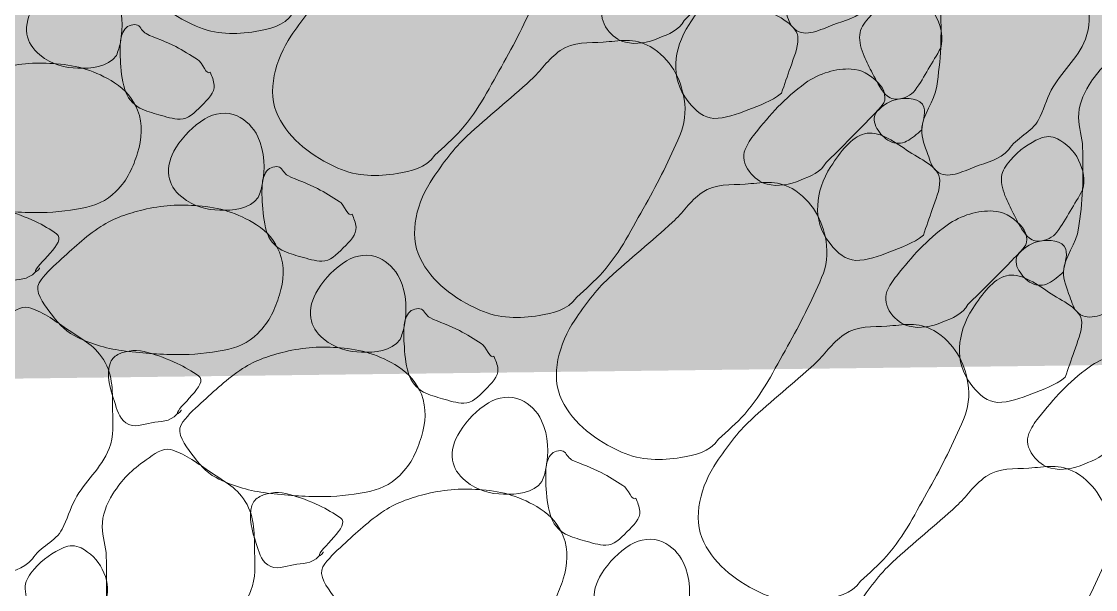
# Model space of a CAD drawing. Header units: feet. Extents: x 47819 to 50150, y 49272 to 50730.
# Drawn here: x 49399.37 to 49407.95, y 50336.04 to 50340.57 of the extents above; entities that cross this region are included whole.
import ezdxf

# ---------------------------------------------------------------- set-up
doc = ezdxf.new("R2010")
doc.units = ezdxf.units.FT
doc.header["$MEASUREMENT"] = 0
doc.layers.add('Level 30', color=1, linetype='Continuous', lineweight=0)
doc.layers.add('SILT FENCE', color=200, linetype='Continuous')

msp = doc.modelspace()

# ---------------------------------------------------------------- linework, layer by layer
at = {"layer": 'Level 30', "color": 1, "linetype": 'Continuous', "lineweight": 0}
for points, knots in [([(49401.541, 50340.6382), (49401.4664, 50340.5307), (49401.349, 50340.5125), (49401.2405, 50340.4933), (49401.0858, 50340.4659), (49400.921, 50340.4667), (49400.7667, 50340.5357), (49400.5618, 50340.6273), (49400.3835, 50340.7605), (49400.2894, 50340.9494), (49400.1928, 50341.1432), (49400.268, 50341.4095), (49400.3919, 50341.5893), (49400.4746, 50341.7092), (49400.5573, 50341.8271), (49400.6642, 50341.9252), (49400.8314, 50342.0787), (49401.0068, 50342.2201), (49401.1733, 50342.3707), (49401.2558, 50342.4452), (49401.3079, 50342.5369), (49401.4102, 50342.6075), (49401.5169, 50342.6812), (49401.6382, 50342.6659), (49401.7531, 50342.6747), (49401.8769, 50342.6842), (49402.0042, 50342.7121), (49402.1279, 50342.6394), (49402.2926, 50342.5425), (49402.374, 50342.3815), (49402.4001, 50342.2186), (49402.4153, 50342.1237), (49402.4043, 50342.0183), (49402.3648, 50341.9287), (49402.2819, 50341.7411), (49402.1951, 50341.5593), (49402.0925, 50341.3807), (49401.9852, 50341.1938), (49401.8937, 50341.0002), (49401.7496, 50340.8398), (49401.6843, 50340.7671), (49401.6123, 50340.7038), (49401.541, 50340.6382)], [0, 0, 0, 0, 0.050597, 0.050597, 0.050597, 0.122728, 0.122728, 0.122728, 0.218507, 0.218507, 0.218507, 0.316787, 0.316787, 0.316787, 0.38235, 0.38235, 0.38235, 0.484937, 0.484937, 0.484937, 0.535738, 0.535738, 0.535738, 0.588733, 0.588733, 0.588733, 0.645816, 0.645816, 0.645816, 0.721809, 0.721809, 0.721809, 0.766098, 0.766098, 0.766098, 0.85889, 0.85889, 0.85889, 0.956017, 0.956017, 0.956017, 1, 1, 1, 1]), ([(49406.1273, 50340.6835), (49406.0498, 50340.5988), (49405.9508, 50340.5807), (49405.855, 50340.5456), (49405.759, 50340.5104), (49405.6355, 50340.4406), (49405.551, 50340.5103), (49405.5091, 50340.5448), (49405.4984, 50340.5956), (49405.4803, 50340.6446), (49405.4559, 50340.7105), (49405.428, 50340.7777), (49405.4308, 50340.8426), (49405.4359, 50340.9592), (49405.5342, 50341.0685), (49405.551, 50341.1891), (49405.5651, 50341.2907), (49405.5789, 50341.3937), (49405.5828, 50341.4967), (49405.5871, 50341.6097), (49405.5857, 50341.7231), (49405.5828, 50341.8361), (49405.5808, 50341.9157), (49405.5526, 50341.9941), (49405.551, 50342.073), (49405.5491, 50342.1637), (49405.5839, 50342.2497), (49405.6358, 50342.3346), (49405.7076, 50342.4519), (49405.7873, 50342.525), (49405.901, 50342.6068), (49405.964, 50342.6522), (49406.033, 50342.7031), (49406.0955, 50342.6881), (49406.1986, 50342.6635), (49406.2991, 50342.5877), (49406.3995, 50342.5184), (49406.5096, 50342.4426), (49406.6159, 50342.3964), (49406.693, 50342.2745), (49406.7764, 50342.1424), (49406.7635, 50342.0045), (49406.7672, 50341.8679), (49406.77, 50341.7669), (49406.7781, 50341.6632), (49406.7389, 50341.5638), (49406.6761, 50341.4047), (49406.5419, 50341.299), (49406.4667, 50341.1573), (49406.427, 50341.0825), (49406.4032, 50340.9952), (49406.3642, 50340.9204), (49406.3134, 50340.8233), (49406.1822, 50340.7761), (49406.1273, 50340.6835)], [0, 0, 0, 0, 0.054316, 0.054316, 0.054316, 0.108799, 0.108799, 0.108799, 0.135821, 0.135821, 0.135821, 0.172146, 0.172146, 0.172146, 0.237422, 0.237422, 0.237422, 0.292461, 0.292461, 0.292461, 0.352873, 0.352873, 0.352873, 0.395413, 0.395413, 0.395413, 0.444368, 0.444368, 0.444368, 0.51201, 0.51201, 0.51201, 0.549525, 0.549525, 0.549525, 0.611502, 0.611502, 0.611502, 0.679424, 0.679424, 0.679424, 0.752988, 0.752988, 0.752988, 0.80734, 0.80734, 0.80734, 0.894432, 0.894432, 0.894432, 0.940374, 0.940374, 0.940374, 1, 1, 1, 1]), ([(49402.6745, 50339.5048), (49402.5999, 50339.3972), (49402.4825, 50339.379), (49402.374, 50339.3598), (49402.2193, 50339.3324), (49402.0545, 50339.3332), (49401.9002, 50339.4022), (49401.6953, 50339.4939), (49401.517, 50339.627), (49401.4229, 50339.8159), (49401.3263, 50340.0097), (49401.4015, 50340.276), (49401.5254, 50340.4558), (49401.6081, 50340.5757), (49401.6908, 50340.6936), (49401.7977, 50340.7917), (49401.9649, 50340.9452), (49402.1403, 50341.0866), (49402.3068, 50341.2372), (49402.3893, 50341.3117), (49402.4414, 50341.4034), (49402.5437, 50341.474), (49402.6504, 50341.5477), (49402.7717, 50341.5324), (49402.8866, 50341.5412), (49403.0104, 50341.5507), (49403.1376, 50341.5786), (49403.2614, 50341.5059), (49403.4261, 50341.409), (49403.5075, 50341.248), (49403.5336, 50341.0851), (49403.5488, 50340.9902), (49403.5378, 50340.8848), (49403.4983, 50340.7952), (49403.4154, 50340.6076), (49403.3286, 50340.4258), (49403.226, 50340.2472), (49403.1187, 50340.0603), (49403.0272, 50339.8667), (49402.8831, 50339.7063), (49402.8178, 50339.6336), (49402.7458, 50339.5703), (49402.6745, 50339.5048)], [0, 0, 0, 0, 0.050597, 0.050597, 0.050597, 0.122728, 0.122728, 0.122728, 0.218507, 0.218507, 0.218507, 0.316787, 0.316787, 0.316787, 0.38235, 0.38235, 0.38235, 0.484937, 0.484937, 0.484937, 0.535738, 0.535738, 0.535738, 0.588733, 0.588733, 0.588733, 0.645816, 0.645816, 0.645816, 0.721809, 0.721809, 0.721809, 0.766098, 0.766098, 0.766098, 0.85889, 0.85889, 0.85889, 0.956017, 0.956017, 0.956017, 1, 1, 1, 1]), ([(49407.2608, 50339.55), (49407.1833, 50339.4654), (49407.0843, 50339.4472), (49406.9885, 50339.4121), (49406.8925, 50339.3769), (49406.769, 50339.3071), (49406.6845, 50339.3768), (49406.6425, 50339.4113), (49406.6319, 50339.4621), (49406.6138, 50339.5111), (49406.5894, 50339.577), (49406.5614, 50339.6442), (49406.5643, 50339.7091), (49406.5694, 50339.8257), (49406.6677, 50339.935), (49406.6845, 50340.0556), (49406.6986, 50340.1572), (49406.7124, 50340.2602), (49406.7163, 50340.3632), (49406.7206, 50340.4762), (49406.7191, 50340.5896), (49406.7163, 50340.7026), (49406.7143, 50340.7822), (49406.6861, 50340.8606), (49406.6845, 50340.9395), (49406.6826, 50341.0302), (49406.7174, 50341.1162), (49406.7693, 50341.2011), (49406.8411, 50341.3184), (49406.9208, 50341.3915), (49407.0345, 50341.4733), (49407.0975, 50341.5187), (49407.1665, 50341.5696), (49407.229, 50341.5547), (49407.3321, 50341.53), (49407.4326, 50341.4542), (49407.533, 50341.385), (49407.6431, 50341.3091), (49407.7494, 50341.2629), (49407.8265, 50341.141), (49407.9099, 50341.0089), (49407.8969, 50340.8711), (49407.9007, 50340.7344), (49407.9035, 50340.6335), (49407.9116, 50340.5297), (49407.8724, 50340.4304), (49407.8096, 50340.2712), (49407.6754, 50340.1655), (49407.6002, 50340.0238), (49407.5605, 50339.949), (49407.5367, 50339.8617), (49407.4977, 50339.7869), (49407.4469, 50339.6898), (49407.3157, 50339.6427), (49407.2608, 50339.55)], [0, 0, 0, 0, 0.054316, 0.054316, 0.054316, 0.108799, 0.108799, 0.108799, 0.135821, 0.135821, 0.135821, 0.172146, 0.172146, 0.172146, 0.237422, 0.237422, 0.237422, 0.292461, 0.292461, 0.292461, 0.352873, 0.352873, 0.352873, 0.395413, 0.395413, 0.395413, 0.444368, 0.444368, 0.444368, 0.51201, 0.51201, 0.51201, 0.549525, 0.549525, 0.549525, 0.611502, 0.611502, 0.611502, 0.679424, 0.679424, 0.679424, 0.752988, 0.752988, 0.752988, 0.80734, 0.80734, 0.80734, 0.894432, 0.894432, 0.894432, 0.940374, 0.940374, 0.940374, 1, 1, 1, 1]), ([(49404.6671, 50340.581), (49404.6267, 50340.502), (49404.5412, 50340.473), (49404.462, 50340.4396), (49404.3772, 50340.4036), (49404.282, 50340.3858), (49404.1969, 50340.4077), (49404.1403, 50340.4223), (49404.0927, 50340.4558), (49404.0519, 50340.5103), (49404.0115, 50340.5643), (49403.9988, 50340.6314), (49404.0201, 50340.6835), (49404.0381, 50340.7276), (49404.0651, 50340.7701), (49404.0979, 50340.8108), (49404.223, 50340.9662), (49404.3315, 50341.0923), (49404.5009, 50341.2138), (49404.6153, 50341.2958), (49404.7482, 50341.3311), (49404.8686, 50341.327), (49404.9444, 50341.3243), (49405.0164, 50341.2858), (49405.0843, 50341.2174), (49405.1357, 50341.1655), (49405.1563, 50341.0822), (49405.1161, 50341.0371), (49405.081, 50340.9976), (49405.0442, 50340.9591), (49405.0065, 50340.9204), (49404.8934, 50340.8043), (49404.7802, 50340.6894), (49404.6671, 50340.581)], [0, 0, 0, 0, 0.081972, 0.081972, 0.081972, 0.169857, 0.169857, 0.169857, 0.228285, 0.228285, 0.228285, 0.286248, 0.286248, 0.286248, 0.335334, 0.335334, 0.335334, 0.522907, 0.522907, 0.522907, 0.649504, 0.649504, 0.649504, 0.729114, 0.729114, 0.729114, 0.789367, 0.789367, 0.789367, 0.842044, 0.842044, 0.842044, 1, 1, 1, 1]), ([(49400.1303, 50340.3024), (49400.0608, 50340.2039), (49399.9249, 50340.1967), (49399.8227, 50340.1998), (49399.7213, 50340.203), (49399.6198, 50340.2233), (49399.5187, 50340.3059), (49399.4574, 50340.356), (49399.4266, 50340.4115), (49399.4161, 50340.4721), (49399.4036, 50340.5444), (49399.4276, 50340.6263), (49399.4727, 50340.6984), (49399.5356, 50340.7988), (49399.6066, 50340.8679), (49399.7025, 50340.9282), (49399.779, 50340.9762), (49399.8825, 50340.9918), (49399.9606, 50340.9529), (49400.0314, 50340.9177), (49400.0919, 50340.8636), (49400.1268, 50340.7867), (49400.1837, 50340.6612), (49400.1865, 50340.5284), (49400.1621, 50340.4049), (49400.1553, 50340.3703), (49400.1448, 50340.3363), (49400.1303, 50340.3024)], [0, 0, 0, 0, 0.135954, 0.135954, 0.135954, 0.270983, 0.270983, 0.270983, 0.352857, 0.352857, 0.352857, 0.450656, 0.450656, 0.450656, 0.586933, 0.586933, 0.586933, 0.695652, 0.695652, 0.695652, 0.79419, 0.79419, 0.79419, 0.954985, 0.954985, 0.954985, 1, 1, 1, 1]), ([(49405.4449, 50340.0011), (49405.3609, 50339.9328), (49405.2714, 50339.9046), (49405.1762, 50339.8668), (49405.0874, 50339.8315), (49404.9931, 50339.797), (49404.904, 50339.7996), (49404.826, 50339.8019), (49404.7597, 50339.8564), (49404.6989, 50339.934), (49404.6196, 50340.0351), (49404.5944, 50340.137), (49404.5999, 50340.238), (49404.6057, 50340.3419), (49404.6385, 50340.4456), (49404.706, 50340.5492), (49404.7831, 50340.6673), (49404.8672, 50340.7822), (49404.9747, 50340.8108), (49405.0781, 50340.8383), (49405.2028, 50340.7532), (49405.3106, 50340.68), (49405.4183, 50340.6068), (49405.5739, 50340.5499), (49405.5757, 50340.436), (49405.577, 50340.3609), (49405.5413, 50340.2811), (49405.5156, 50340.2062), (49405.4922, 50340.1378), (49405.4676, 50340.0698), (49405.4449, 50340.0011)], [0, 0, 0, 0, 0.099321, 0.099321, 0.099321, 0.192025, 0.192025, 0.192025, 0.273076, 0.273076, 0.273076, 0.378794, 0.378794, 0.378794, 0.48747, 0.48747, 0.48747, 0.61146, 0.61146, 0.61146, 0.73063, 0.73063, 0.73063, 0.849753, 0.849753, 0.849753, 0.928287, 0.928287, 0.928287, 1, 1, 1, 1]), ([(49406.7163, 50340.3632), (49406.6854, 50340.3009), (49406.6512, 50340.2498), (49406.6173, 50340.1935), (49406.5828, 50340.1361), (49406.5541, 50340.0798), (49406.5112, 50340.0238), (49406.4788, 50339.9812), (49406.423, 50339.9593), (49406.3769, 50339.9531), (49406.345, 50339.9488), (49406.3054, 50339.9598), (49406.2779, 50339.9884), (49406.2256, 50340.0429), (49406.2033, 50340.0986), (49406.1718, 50340.1581), (49406.1477, 50340.2037), (49406.1256, 50340.2486), (49406.1047, 50340.296), (49406.081, 50340.3496), (49406.0653, 50340.4103), (49406.0693, 50340.4657), (49406.0728, 50340.5142), (49406.103, 50340.5573), (49406.14, 50340.6001), (49406.2115, 50340.6828), (49406.2878, 50340.7337), (49406.3769, 50340.7733), (49406.4188, 50340.7919), (49406.4722, 50340.7924), (49406.5148, 50340.7698), (49406.5889, 50340.7304), (49406.646, 50340.678), (49406.6845, 50340.6001), (49406.7228, 50340.5224), (49406.7392, 50340.4389), (49406.7163, 50340.3632)], [0, 0, 0, 0, 0.087607, 0.087607, 0.087607, 0.176844, 0.176844, 0.176844, 0.244543, 0.244543, 0.244543, 0.291416, 0.291416, 0.291416, 0.380653, 0.380653, 0.380653, 0.449046, 0.449046, 0.449046, 0.526343, 0.526343, 0.526343, 0.594042, 0.594042, 0.594042, 0.724902, 0.724902, 0.724902, 0.786407, 0.786407, 0.786407, 0.893425, 0.893425, 0.893425, 1, 1, 1, 1]), ([(49400.8798, 50340.168), (49400.8937, 50340.1347), (49400.9082, 50340.0993), (49400.9117, 50340.0655), (49400.9179, 50340.0041), (49400.8614, 50339.9521), (49400.8091, 50339.8993), (49400.7555, 50339.8452), (49400.7039, 50339.7934), (49400.6394, 50339.7933), (49400.5836, 50339.7931), (49400.5257, 50339.8123), (49400.4697, 50339.8286), (49400.4177, 50339.8437), (49400.3672, 50339.855), (49400.3177, 50339.8816), (49400.2589, 50339.9132), (49400.2165, 50339.9674), (49400.1975, 50340.0301), (49400.1733, 50340.1099), (49400.1668, 50340.1897), (49400.1621, 50340.2706), (49400.1596, 50340.3152), (49400.1595, 50340.3602), (49400.1621, 50340.4049), (49400.1643, 50340.4421), (49400.1724, 50340.4768), (49400.1975, 50340.511), (49400.2216, 50340.5438), (49400.2725, 50340.5565), (49400.3, 50340.5428), (49400.3244, 50340.5306), (49400.3394, 50340.4892), (49400.3672, 50340.4756), (49400.4428, 50340.4388), (49400.528, 50340.4131), (49400.6041, 50340.3731), (49400.6634, 50340.3418), (49400.7208, 50340.3056), (49400.7773, 50340.2706), (49400.818, 50340.2453), (49400.8524, 50340.1367), (49400.8798, 50340.168)], [0, 0, 0, 0, 0.046192, 0.046192, 0.046192, 0.130206, 0.130206, 0.130206, 0.216316, 0.216316, 0.216316, 0.290904, 0.290904, 0.290904, 0.360184, 0.360184, 0.360184, 0.442388, 0.442388, 0.442388, 0.546946, 0.546946, 0.546946, 0.604754, 0.604754, 0.604754, 0.652861, 0.652861, 0.652861, 0.699053, 0.699053, 0.699053, 0.739929, 0.739929, 0.739929, 0.850992, 0.850992, 0.850992, 0.93761, 0.93761, 0.93761, 1, 1, 1, 1]), ([(49403.808, 50338.3713), (49403.7334, 50338.2637), (49403.616, 50338.2455), (49403.5075, 50338.2263), (49403.3528, 50338.1989), (49403.188, 50338.1997), (49403.0337, 50338.2687), (49402.8288, 50338.3604), (49402.6505, 50338.4935), (49402.5564, 50338.6824), (49402.4598, 50338.8762), (49402.535, 50339.1426), (49402.6589, 50339.3223), (49402.7416, 50339.4422), (49402.8243, 50339.5601), (49402.9312, 50339.6582), (49403.0984, 50339.8117), (49403.2737, 50339.9531), (49403.4403, 50340.1037), (49403.5227, 50340.1782), (49403.5749, 50340.2699), (49403.6772, 50340.3406), (49403.7839, 50340.4142), (49403.9052, 50340.399), (49404.0201, 50340.4077), (49404.1439, 50340.4172), (49404.2711, 50340.4451), (49404.3949, 50340.3724), (49404.5596, 50340.2755), (49404.641, 50340.1145), (49404.6671, 50339.9516), (49404.6823, 50339.8567), (49404.6713, 50339.7513), (49404.6318, 50339.6617), (49404.5489, 50339.4741), (49404.462, 50339.2923), (49404.3595, 50339.1137), (49404.2522, 50338.9268), (49404.1606, 50338.7332), (49404.0166, 50338.5728), (49403.9513, 50338.5001), (49403.8793, 50338.4369), (49403.808, 50338.3713)], [0, 0, 0, 0, 0.050597, 0.050597, 0.050597, 0.122728, 0.122728, 0.122728, 0.218507, 0.218507, 0.218507, 0.316787, 0.316787, 0.316787, 0.38235, 0.38235, 0.38235, 0.484937, 0.484937, 0.484937, 0.535738, 0.535738, 0.535738, 0.588733, 0.588733, 0.588733, 0.645816, 0.645816, 0.645816, 0.721809, 0.721809, 0.721809, 0.766098, 0.766098, 0.766098, 0.85889, 0.85889, 0.85889, 0.956017, 0.956017, 0.956017, 1, 1, 1, 1]), ([(49408.3943, 50338.4165), (49408.3168, 50338.3319), (49408.2178, 50338.3137), (49408.122, 50338.2786), (49408.026, 50338.2434), (49407.9025, 50338.1736), (49407.818, 50338.2433), (49407.776, 50338.2778), (49407.7654, 50338.3286), (49407.7473, 50338.3776), (49407.7229, 50338.4435), (49407.6949, 50338.5107), (49407.6978, 50338.5756), (49407.7028, 50338.6923), (49407.8012, 50338.8016), (49407.818, 50338.9221), (49407.8321, 50339.0237), (49407.8458, 50339.1267), (49407.8498, 50339.2297), (49407.8541, 50339.3427), (49407.8526, 50339.4561), (49407.8498, 50339.5691), (49407.8478, 50339.6487), (49407.8196, 50339.7271), (49407.818, 50339.806), (49407.8161, 50339.8967), (49407.8509, 50339.9827), (49407.9028, 50340.0676), (49407.9746, 50340.1849), (49408.0543, 50340.258), (49408.168, 50340.3398), (49408.231, 50340.3853), (49408.3, 50340.4361), (49408.3624, 50340.4212), (49408.4656, 50340.3965), (49408.5661, 50340.3207), (49408.6665, 50340.2515), (49408.7766, 50340.1756), (49408.8829, 50340.1294), (49408.96, 50340.0075), (49409.0434, 50339.8754), (49409.0304, 50339.7376), (49409.0342, 50339.6009), (49409.037, 50339.5), (49409.0451, 50339.3962), (49409.0059, 50339.2969), (49408.9431, 50339.1377), (49408.8089, 50339.032), (49408.7337, 50338.8903), (49408.694, 50338.8155), (49408.6702, 50338.7282), (49408.6311, 50338.6534), (49408.5804, 50338.5563), (49408.4492, 50338.5092), (49408.3943, 50338.4165)], [0, 0, 0, 0, 0.054316, 0.054316, 0.054316, 0.108799, 0.108799, 0.108799, 0.135821, 0.135821, 0.135821, 0.172146, 0.172146, 0.172146, 0.237422, 0.237422, 0.237422, 0.292461, 0.292461, 0.292461, 0.352873, 0.352873, 0.352873, 0.395413, 0.395413, 0.395413, 0.444368, 0.444368, 0.444368, 0.51201, 0.51201, 0.51201, 0.549525, 0.549525, 0.549525, 0.611502, 0.611502, 0.611502, 0.679424, 0.679424, 0.679424, 0.752988, 0.752988, 0.752988, 0.80734, 0.80734, 0.80734, 0.894432, 0.894432, 0.894432, 0.940374, 0.940374, 0.940374, 1, 1, 1, 1]), ([(49400.1268, 50339.217), (49400.0501, 50339.1364), (49399.9577, 50339.1016), (49399.8581, 50339.0826), (49399.7332, 50339.0588), (49399.6084, 50339.0464), (49399.4833, 50339.0473), (49399.3361, 50339.0483), (49399.1886, 50339.0585), (49399.0414, 50339.0791), (49398.9083, 50339.0977), (49398.7836, 50339.1339), (49398.6595, 50339.1993), (49398.5758, 50339.2434), (49398.5235, 50339.3096), (49398.4651, 50339.3867), (49398.4113, 50339.4575), (49398.3409, 50339.5543), (49398.3802, 50339.62), (49398.4175, 50339.6823), (49398.48, 50339.7388), (49398.5393, 50339.7933), (49398.6483, 50339.8932), (49398.7475, 50339.9868), (49398.8717, 50340.069), (49398.9766, 50340.1385), (49399.0916, 50340.1735), (49399.2111, 50340.2034), (49399.3561, 50340.2396), (49399.507, 50340.247), (49399.653, 50340.2352), (49399.8137, 50340.2223), (49399.9652, 50340.1797), (49400.1162, 50340.0832), (49400.2048, 50340.0265), (49400.2623, 50339.9544), (49400.3, 50339.864), (49400.3447, 50339.7567), (49400.3343, 50339.6324), (49400.3, 50339.5246), (49400.2644, 50339.4123), (49400.2232, 50339.3104), (49400.1268, 50339.217)], [0, 0, 0, 0, 0.060327, 0.060327, 0.060327, 0.135919, 0.135919, 0.135919, 0.224896, 0.224896, 0.224896, 0.305284, 0.305284, 0.305284, 0.359513, 0.359513, 0.359513, 0.409373, 0.409373, 0.409373, 0.456607, 0.456607, 0.456607, 0.543329, 0.543329, 0.543329, 0.616633, 0.616633, 0.616633, 0.70561, 0.70561, 0.70561, 0.803499, 0.803499, 0.803499, 0.860951, 0.860951, 0.860951, 0.929109, 0.929109, 0.929109, 1, 1, 1, 1]), ([(49405.8006, 50339.4475), (49405.7602, 50339.3685), (49405.6747, 50339.3395), (49405.5955, 50339.3061), (49405.5107, 50339.2702), (49405.4155, 50339.2523), (49405.3304, 50339.2742), (49405.2738, 50339.2888), (49405.2262, 50339.3223), (49405.1854, 50339.3768), (49405.145, 50339.4308), (49405.1323, 50339.4979), (49405.1536, 50339.55), (49405.1716, 50339.5942), (49405.1986, 50339.6366), (49405.2314, 50339.6773), (49405.3565, 50339.8328), (49405.465, 50339.9588), (49405.6344, 50340.0803), (49405.7488, 50340.1623), (49405.8817, 50340.1976), (49406.0021, 50340.1935), (49406.0779, 50340.1909), (49406.1499, 50340.1523), (49406.2178, 50340.0839), (49406.2691, 50340.0321), (49406.2898, 50339.9487), (49406.2496, 50339.9036), (49406.2145, 50339.8641), (49406.1777, 50339.8256), (49406.14, 50339.7869), (49406.0269, 50339.6708), (49405.9137, 50339.556), (49405.8006, 50339.4475)], [0, 0, 0, 0, 0.081972, 0.081972, 0.081972, 0.169857, 0.169857, 0.169857, 0.228285, 0.228285, 0.228285, 0.286248, 0.286248, 0.286248, 0.335334, 0.335334, 0.335334, 0.522907, 0.522907, 0.522907, 0.649504, 0.649504, 0.649504, 0.729114, 0.729114, 0.729114, 0.789367, 0.789367, 0.789367, 0.842044, 0.842044, 0.842044, 1, 1, 1, 1]), ([(49406.5643, 50339.7091), (49406.5262, 50339.671), (49406.4883, 50339.6413), (49406.4441, 50339.6172), (49406.4048, 50339.5958), (49406.3515, 50339.5958), (49406.3097, 50339.6172), (49406.2646, 50339.6402), (49406.2327, 50339.6772), (49406.2072, 50339.7197), (49406.1835, 50339.7591), (49406.1729, 50339.8152), (49406.2072, 50339.8541), (49406.2573, 50339.9108), (49406.3176, 50339.9418), (49406.3769, 50339.9531), (49406.4417, 50339.9653), (49406.5606, 50339.9604), (49406.582, 50339.8894), (49406.6, 50339.8295), (49406.5677, 50339.7694), (49406.5643, 50339.7091)], [0, 0, 0, 0, 0.13075, 0.13075, 0.13075, 0.246831, 0.246831, 0.246831, 0.372114, 0.372114, 0.372114, 0.488195, 0.488195, 0.488195, 0.657947, 0.657947, 0.657947, 0.84346, 0.84346, 0.84346, 1, 1, 1, 1]), ([(49401.2638, 50339.1689), (49401.1943, 50339.0704), (49401.0584, 50339.0632), (49400.9562, 50339.0663), (49400.8547, 50339.0695), (49400.7532, 50339.0898), (49400.6522, 50339.1724), (49400.5909, 50339.2225), (49400.5601, 50339.278), (49400.5496, 50339.3386), (49400.5371, 50339.4109), (49400.5611, 50339.4928), (49400.6062, 50339.5649), (49400.6691, 50339.6653), (49400.7401, 50339.7344), (49400.836, 50339.7947), (49400.9125, 50339.8427), (49401.016, 50339.8583), (49401.0941, 50339.8194), (49401.1649, 50339.7842), (49401.2254, 50339.7302), (49401.2603, 50339.6532), (49401.3172, 50339.5277), (49401.32, 50339.3949), (49401.2956, 50339.2714), (49401.2888, 50339.2368), (49401.2783, 50339.2028), (49401.2638, 50339.1689)], [0, 0, 0, 0, 0.135954, 0.135954, 0.135954, 0.270983, 0.270983, 0.270983, 0.352857, 0.352857, 0.352857, 0.450656, 0.450656, 0.450656, 0.586933, 0.586933, 0.586933, 0.695652, 0.695652, 0.695652, 0.79419, 0.79419, 0.79419, 0.954985, 0.954985, 0.954985, 1, 1, 1, 1]), ([(49406.5784, 50338.8677), (49406.4944, 50338.7993), (49406.4049, 50338.7711), (49406.3097, 50338.7333), (49406.2209, 50338.698), (49406.1266, 50338.6635), (49406.0375, 50338.6661), (49405.9595, 50338.6684), (49405.8932, 50338.723), (49405.8324, 50338.8005), (49405.7531, 50338.9016), (49405.7279, 50339.0035), (49405.7334, 50339.1045), (49405.7391, 50339.2084), (49405.7719, 50339.3121), (49405.8395, 50339.4157), (49405.9165, 50339.5339), (49406.0006, 50339.6487), (49406.1082, 50339.6773), (49406.2116, 50339.7048), (49406.3363, 50339.6197), (49406.4441, 50339.5465), (49406.5518, 50339.4733), (49406.7074, 50339.4164), (49406.7092, 50339.3025), (49406.7104, 50339.2274), (49406.6748, 50339.1476), (49406.6491, 50339.0727), (49406.6257, 50339.0043), (49406.6011, 50338.9363), (49406.5784, 50338.8677)], [0, 0, 0, 0, 0.099321, 0.099321, 0.099321, 0.192025, 0.192025, 0.192025, 0.273076, 0.273076, 0.273076, 0.378794, 0.378794, 0.378794, 0.48747, 0.48747, 0.48747, 0.61146, 0.61146, 0.61146, 0.73063, 0.73063, 0.73063, 0.849753, 0.849753, 0.849753, 0.928287, 0.928287, 0.928287, 1, 1, 1, 1]), ([(49407.8498, 50339.2297), (49407.8189, 50339.1675), (49407.7847, 50339.1163), (49407.7508, 50339.06), (49407.7163, 50339.0026), (49407.6875, 50338.9464), (49407.6447, 50338.8903), (49407.6123, 50338.8477), (49407.5565, 50338.8258), (49407.5104, 50338.8196), (49407.4785, 50338.8153), (49407.4389, 50338.8263), (49407.4114, 50338.8549), (49407.3591, 50338.9095), (49407.3368, 50338.9651), (49407.3053, 50339.0246), (49407.2812, 50339.0702), (49407.2591, 50339.1151), (49407.2381, 50339.1625), (49407.2145, 50339.2161), (49407.1988, 50339.2768), (49407.2028, 50339.3322), (49407.2063, 50339.3807), (49407.2365, 50339.4238), (49407.2735, 50339.4666), (49407.345, 50339.5493), (49407.4213, 50339.6003), (49407.5104, 50339.6398), (49407.5523, 50339.6584), (49407.6057, 50339.6589), (49407.6483, 50339.6363), (49407.7224, 50339.5969), (49407.7795, 50339.5445), (49407.818, 50339.4666), (49407.8563, 50339.3889), (49407.8727, 50339.3054), (49407.8498, 50339.2297)], [0, 0, 0, 0, 0.087607, 0.087607, 0.087607, 0.176844, 0.176844, 0.176844, 0.244543, 0.244543, 0.244543, 0.291416, 0.291416, 0.291416, 0.380653, 0.380653, 0.380653, 0.449046, 0.449046, 0.449046, 0.526343, 0.526343, 0.526343, 0.594042, 0.594042, 0.594042, 0.724902, 0.724902, 0.724902, 0.786407, 0.786407, 0.786407, 0.893424, 0.893424, 0.893424, 1, 1, 1, 1]), ([(49402.0133, 50339.0345), (49402.0272, 50339.0013), (49402.0417, 50338.9658), (49402.0452, 50338.932), (49402.0514, 50338.8706), (49401.9949, 50338.8186), (49401.9426, 50338.7658), (49401.889, 50338.7117), (49401.8374, 50338.6599), (49401.7729, 50338.6598), (49401.7171, 50338.6596), (49401.6592, 50338.6788), (49401.6032, 50338.6951), (49401.5512, 50338.7102), (49401.5007, 50338.7215), (49401.4512, 50338.7482), (49401.3924, 50338.7797), (49401.35, 50338.834), (49401.331, 50338.8966), (49401.3068, 50338.9764), (49401.3003, 50339.0562), (49401.2956, 50339.1371), (49401.293, 50339.1818), (49401.293, 50339.2267), (49401.2956, 50339.2714), (49401.2978, 50339.3086), (49401.3058, 50339.3433), (49401.331, 50339.3775), (49401.3551, 50339.4103), (49401.406, 50339.423), (49401.4335, 50339.4093), (49401.4578, 50339.3971), (49401.4729, 50339.3557), (49401.5007, 50339.3421), (49401.5762, 50339.3053), (49401.6614, 50339.2797), (49401.7376, 50339.2396), (49401.7969, 50339.2083), (49401.8543, 50339.1721), (49401.9108, 50339.1371), (49401.9515, 50339.1118), (49401.9859, 50339.0032), (49402.0133, 50339.0345)], [0, 0, 0, 0, 0.046192, 0.046192, 0.046192, 0.130206, 0.130206, 0.130206, 0.216316, 0.216316, 0.216316, 0.290904, 0.290904, 0.290904, 0.360184, 0.360184, 0.360184, 0.442388, 0.442388, 0.442388, 0.546946, 0.546946, 0.546946, 0.604754, 0.604754, 0.604754, 0.652861, 0.652861, 0.652861, 0.699053, 0.699053, 0.699053, 0.739929, 0.739929, 0.739929, 0.850992, 0.850992, 0.850992, 0.93761, 0.93761, 0.93761, 1, 1, 1, 1]), ([(49404.9415, 50337.2378), (49404.8669, 50337.1302), (49404.7495, 50337.112), (49404.6409, 50337.0928), (49404.4863, 50337.0654), (49404.3215, 50337.0662), (49404.1672, 50337.1352), (49403.9623, 50337.2269), (49403.784, 50337.36), (49403.6899, 50337.5489), (49403.5933, 50337.7427), (49403.6685, 50338.0091), (49403.7924, 50338.1888), (49403.8751, 50338.3088), (49403.9578, 50338.4266), (49404.0647, 50338.5247), (49404.2319, 50338.6782), (49404.4072, 50338.8196), (49404.5738, 50338.9702), (49404.6562, 50339.0447), (49404.7084, 50339.1365), (49404.8106, 50339.2071), (49404.9174, 50339.2807), (49405.0387, 50339.2655), (49405.1536, 50339.2742), (49405.2774, 50339.2837), (49405.4046, 50339.3116), (49405.5284, 50339.2389), (49405.6931, 50339.142), (49405.7745, 50338.981), (49405.8006, 50338.8182), (49405.8158, 50338.7232), (49405.8048, 50338.6178), (49405.7652, 50338.5282), (49405.6824, 50338.3406), (49405.5955, 50338.1588), (49405.493, 50337.9802), (49405.3857, 50337.7933), (49405.2941, 50337.5997), (49405.1501, 50337.4393), (49405.0848, 50337.3666), (49405.0128, 50337.3034), (49404.9415, 50337.2378)], [0, 0, 0, 0, 0.050597, 0.050597, 0.050597, 0.122728, 0.122728, 0.122728, 0.218507, 0.218507, 0.218507, 0.316787, 0.316787, 0.316787, 0.38235, 0.38235, 0.38235, 0.484937, 0.484937, 0.484937, 0.535738, 0.535738, 0.535738, 0.588733, 0.588733, 0.588733, 0.645816, 0.645816, 0.645816, 0.721809, 0.721809, 0.721809, 0.766098, 0.766098, 0.766098, 0.85889, 0.85889, 0.85889, 0.956017, 0.956017, 0.956017, 1, 1, 1, 1]), ([(49399.4833, 50338.5735), (49399.4205, 50338.5061), (49399.3489, 50338.5163), (49399.2782, 50338.5028), (49399.2114, 50338.49), (49399.1368, 50338.4583), (49399.0732, 50338.5028), (49399.0133, 50338.5447), (49399.0026, 50338.6102), (49398.9813, 50338.6725), (49398.9474, 50338.7713), (49398.9158, 50338.8789), (49398.9459, 50338.9765), (49398.9553, 50339.0069), (49398.9787, 50339.0316), (49399.0095, 50339.0473), (49399.0866, 50339.0865), (49399.1714, 50339.0863), (49399.2464, 50339.0649), (49399.3263, 50339.0422), (49399.4046, 50339.013), (49399.4833, 50338.9765), (49399.5445, 50338.9483), (49399.6015, 50338.9127), (49399.653, 50338.8776), (49399.7442, 50338.8153), (49399.4774, 50338.6269), (49399.4833, 50338.5735), (49399.4841, 50338.5666), (49399.5281, 50338.6076), (49399.5151, 50338.6053)], [0, 0, 0, 0, 0.103475, 0.103475, 0.103475, 0.201297, 0.201297, 0.201297, 0.293367, 0.293367, 0.293367, 0.439391, 0.439391, 0.439391, 0.484772, 0.484772, 0.484772, 0.598088, 0.598088, 0.598088, 0.7187, 0.7187, 0.7187, 0.812423, 0.812423, 0.812423, 0.978533, 0.978533, 0.978533, 1, 1, 1, 1]), ([(49401.2603, 50338.0835), (49401.1835, 50338.0029), (49401.0912, 50337.9681), (49400.9916, 50337.9491), (49400.8667, 50337.9253), (49400.7419, 50337.9129), (49400.6168, 50337.9138), (49400.4696, 50337.9148), (49400.3221, 50337.925), (49400.1749, 50337.9456), (49400.0418, 50337.9642), (49399.9171, 50338.0004), (49399.793, 50338.0658), (49399.7093, 50338.1099), (49399.657, 50338.1761), (49399.5986, 50338.2532), (49399.5448, 50338.324), (49399.4744, 50338.4208), (49399.5137, 50338.4865), (49399.551, 50338.5488), (49399.6135, 50338.6053), (49399.6728, 50338.6598), (49399.7818, 50338.7597), (49399.881, 50338.8533), (49400.0052, 50338.9355), (49400.1101, 50339.0051), (49400.2251, 50339.04), (49400.3446, 50339.0699), (49400.4896, 50339.1062), (49400.6404, 50339.1135), (49400.7865, 50339.1017), (49400.9472, 50339.0888), (49401.0987, 50339.0462), (49401.2497, 50338.9497), (49401.3383, 50338.893), (49401.3958, 50338.8209), (49401.4335, 50338.7305), (49401.4782, 50338.6232), (49401.4678, 50338.4989), (49401.4335, 50338.3911), (49401.3979, 50338.2788), (49401.3567, 50338.1769), (49401.2603, 50338.0835)], [0, 0, 0, 0, 0.060327, 0.060327, 0.060327, 0.135919, 0.135919, 0.135919, 0.224896, 0.224896, 0.224896, 0.305284, 0.305284, 0.305284, 0.359513, 0.359513, 0.359513, 0.409373, 0.409373, 0.409373, 0.456607, 0.456607, 0.456607, 0.543329, 0.543329, 0.543329, 0.616633, 0.616633, 0.616633, 0.70561, 0.70561, 0.70561, 0.803499, 0.803499, 0.803499, 0.860951, 0.860951, 0.860951, 0.929109, 0.929109, 0.929109, 1, 1, 1, 1]), ([(49406.9341, 50338.314), (49406.8937, 50338.235), (49406.8082, 50338.2061), (49406.729, 50338.1726), (49406.6441, 50338.1367), (49406.5489, 50338.1188), (49406.4639, 50338.1407), (49406.4073, 50338.1553), (49406.3597, 50338.1889), (49406.3189, 50338.2433), (49406.2785, 50338.2973), (49406.2658, 50338.3644), (49406.2871, 50338.4165), (49406.3051, 50338.4607), (49406.3321, 50338.5031), (49406.3649, 50338.5438), (49406.49, 50338.6993), (49406.5985, 50338.8253), (49406.7679, 50338.9468), (49406.8823, 50339.0289), (49407.0152, 50339.0642), (49407.1356, 50339.06), (49407.2114, 50339.0574), (49407.2834, 50339.0189), (49407.3513, 50338.9504), (49407.4026, 50338.8986), (49407.4233, 50338.8152), (49407.3831, 50338.7701), (49407.348, 50338.7306), (49407.3112, 50338.6921), (49407.2735, 50338.6534), (49407.1604, 50338.5373), (49407.0472, 50338.4225), (49406.9341, 50338.314)], [0, 0, 0, 0, 0.081972, 0.081972, 0.081972, 0.169857, 0.169857, 0.169857, 0.228285, 0.228285, 0.228285, 0.286248, 0.286248, 0.286248, 0.335334, 0.335334, 0.335334, 0.522907, 0.522907, 0.522907, 0.649504, 0.649504, 0.649504, 0.729114, 0.729114, 0.729114, 0.789367, 0.789367, 0.789367, 0.842044, 0.842044, 0.842044, 1, 1, 1, 1]), ([(49407.6978, 50338.5756), (49407.6597, 50338.5375), (49407.6218, 50338.5078), (49407.5776, 50338.4837), (49407.5383, 50338.4623), (49407.485, 50338.4623), (49407.4432, 50338.4837), (49407.3981, 50338.5068), (49407.3662, 50338.5437), (49407.3407, 50338.5862), (49407.317, 50338.6256), (49407.3064, 50338.6817), (49407.3407, 50338.7206), (49407.3908, 50338.7774), (49407.4511, 50338.8083), (49407.5104, 50338.8196), (49407.5751, 50338.8319), (49407.6941, 50338.8269), (49407.7154, 50338.7559), (49407.7335, 50338.696), (49407.7012, 50338.6359), (49407.6978, 50338.5756)], [0, 0, 0, 0, 0.13075, 0.13075, 0.13075, 0.246831, 0.246831, 0.246831, 0.372114, 0.372114, 0.372114, 0.488195, 0.488195, 0.488195, 0.657947, 0.657947, 0.657947, 0.84346, 0.84346, 0.84346, 1, 1, 1, 1]), ([(49402.3973, 50338.0354), (49402.3278, 50337.9369), (49402.1919, 50337.9297), (49402.0897, 50337.9329), (49401.9882, 50337.936), (49401.8867, 50337.9563), (49401.7856, 50338.0389), (49401.7244, 50338.089), (49401.6936, 50338.1445), (49401.6831, 50338.2051), (49401.6706, 50338.2774), (49401.6946, 50338.3593), (49401.7397, 50338.4314), (49401.8025, 50338.5318), (49401.8736, 50338.6009), (49401.9695, 50338.6612), (49402.046, 50338.7092), (49402.1495, 50338.7248), (49402.2276, 50338.6859), (49402.2984, 50338.6507), (49402.3589, 50338.5967), (49402.3938, 50338.5198), (49402.4507, 50338.3943), (49402.4535, 50338.2614), (49402.4291, 50338.1379), (49402.4223, 50338.1034), (49402.4118, 50338.0693), (49402.3973, 50338.0354)], [0, 0, 0, 0, 0.135954, 0.135954, 0.135954, 0.270983, 0.270983, 0.270983, 0.352857, 0.352857, 0.352857, 0.450656, 0.450656, 0.450656, 0.586933, 0.586933, 0.586933, 0.695652, 0.695652, 0.695652, 0.79419, 0.79419, 0.79419, 0.954985, 0.954985, 0.954985, 1, 1, 1, 1]), ([(49407.7119, 50337.7342), (49407.6279, 50337.6659), (49407.5384, 50337.6376), (49407.4432, 50337.5998), (49407.3544, 50337.5646), (49407.2601, 50337.53), (49407.171, 50337.5326), (49407.093, 50337.5349), (49407.0267, 50337.5895), (49406.9659, 50337.667), (49406.8866, 50337.7681), (49406.8613, 50337.87), (49406.8669, 50337.971), (49406.8726, 50338.0749), (49406.9054, 50338.1786), (49406.973, 50338.2822), (49407.05, 50338.4004), (49407.1341, 50338.5152), (49407.2417, 50338.5438), (49407.345, 50338.5713), (49407.4698, 50338.4862), (49407.5776, 50338.413), (49407.6853, 50338.3398), (49407.8409, 50338.2829), (49407.8427, 50338.169), (49407.8439, 50338.0939), (49407.8083, 50338.0141), (49407.7826, 50337.9392), (49407.7592, 50337.8708), (49407.7346, 50337.8028), (49407.7119, 50337.7342)], [0, 0, 0, 0, 0.099321, 0.099321, 0.099321, 0.192025, 0.192025, 0.192025, 0.273076, 0.273076, 0.273076, 0.378794, 0.378794, 0.378794, 0.48747, 0.48747, 0.48747, 0.61146, 0.61146, 0.61146, 0.73063, 0.73063, 0.73063, 0.849753, 0.849753, 0.849753, 0.928287, 0.928287, 0.928287, 1, 1, 1, 1]), ([(49399.4607, 50336.2839), (49399.3832, 50336.1992), (49399.2842, 50336.1811), (49399.1884, 50336.146), (49399.0924, 50336.1108), (49398.9689, 50336.041), (49398.8844, 50336.1106), (49398.8424, 50336.1452), (49398.8318, 50336.196), (49398.8137, 50336.245), (49398.7893, 50336.3108), (49398.7614, 50336.3781), (49398.7642, 50336.443), (49398.7693, 50336.5596), (49398.8676, 50336.6689), (49398.8844, 50336.7895), (49398.8985, 50336.8911), (49398.9123, 50336.9941), (49398.9162, 50337.0971), (49398.9205, 50337.2101), (49398.9191, 50337.3234), (49398.9162, 50337.4365), (49398.9142, 50337.5161), (49398.886, 50337.5945), (49398.8844, 50337.6733), (49398.8825, 50337.7641), (49398.9173, 50337.8501), (49398.9692, 50337.935), (49399.041, 50338.0523), (49399.1207, 50338.1253), (49399.2344, 50338.2072), (49399.2974, 50338.2526), (49399.3664, 50338.3035), (49399.4289, 50338.2885), (49399.532, 50338.2639), (49399.6325, 50338.188), (49399.7329, 50338.1188), (49399.843, 50338.043), (49399.9493, 50337.9968), (49400.0264, 50337.8749), (49400.1098, 50337.7428), (49400.0969, 50337.6049), (49400.1006, 50337.4683), (49400.1034, 50337.3673), (49400.1115, 50337.2636), (49400.0723, 50337.1642), (49400.0095, 50337.0051), (49399.8753, 50336.8994), (49399.8001, 50336.7576), (49399.7604, 50336.6829), (49399.7366, 50336.5956), (49399.6976, 50336.5208), (49399.6468, 50336.4237), (49399.5156, 50336.3765), (49399.4607, 50336.2839)], [0, 0, 0, 0, 0.054316, 0.054316, 0.054316, 0.108799, 0.108799, 0.108799, 0.135821, 0.135821, 0.135821, 0.172146, 0.172146, 0.172146, 0.237422, 0.237422, 0.237422, 0.292461, 0.292461, 0.292461, 0.352873, 0.352873, 0.352873, 0.395413, 0.395413, 0.395413, 0.444368, 0.444368, 0.444368, 0.51201, 0.51201, 0.51201, 0.549525, 0.549525, 0.549525, 0.611502, 0.611502, 0.611502, 0.679424, 0.679424, 0.679424, 0.752988, 0.752988, 0.752988, 0.80734, 0.80734, 0.80734, 0.894432, 0.894432, 0.894432, 0.940374, 0.940374, 0.940374, 1, 1, 1, 1]), ([(49403.1468, 50337.901), (49403.1607, 50337.8678), (49403.1752, 50337.8323), (49403.1786, 50337.7985), (49403.1849, 50337.7371), (49403.1284, 50337.6851), (49403.0761, 50337.6323), (49403.0225, 50337.5782), (49402.9709, 50337.5264), (49402.9064, 50337.5263), (49402.8506, 50337.5261), (49402.7927, 50337.5453), (49402.7367, 50337.5616), (49402.6847, 50337.5768), (49402.6342, 50337.588), (49402.5847, 50337.6147), (49402.5259, 50337.6462), (49402.4835, 50337.7005), (49402.4645, 50337.7632), (49402.4403, 50337.8429), (49402.4338, 50337.9227), (49402.4291, 50338.0036), (49402.4265, 50338.0483), (49402.4265, 50338.0932), (49402.4291, 50338.1379), (49402.4313, 50338.1752), (49402.4393, 50338.2098), (49402.4645, 50338.244), (49402.4886, 50338.2768), (49402.5395, 50338.2895), (49402.567, 50338.2758), (49402.5913, 50338.2636), (49402.6064, 50338.2222), (49402.6342, 50338.2086), (49402.7097, 50338.1718), (49402.7949, 50338.1462), (49402.8711, 50338.1061), (49402.9304, 50338.0749), (49402.9878, 50338.0386), (49403.0443, 50338.0036), (49403.085, 50337.9783), (49403.1194, 50337.8697), (49403.1468, 50337.901)], [0, 0, 0, 0, 0.046192, 0.046192, 0.046192, 0.130206, 0.130206, 0.130206, 0.216316, 0.216316, 0.216316, 0.290904, 0.290904, 0.290904, 0.360184, 0.360184, 0.360184, 0.442388, 0.442388, 0.442388, 0.546946, 0.546946, 0.546946, 0.604754, 0.604754, 0.604754, 0.652861, 0.652861, 0.652861, 0.699053, 0.699053, 0.699053, 0.739929, 0.739929, 0.739929, 0.850992, 0.850992, 0.850992, 0.93761, 0.93761, 0.93761, 1, 1, 1, 1]), ([(49406.075, 50336.1043), (49406.0004, 50335.9967), (49405.8829, 50335.9785), (49405.7744, 50335.9593), (49405.6197, 50335.9319), (49405.455, 50335.9327), (49405.3007, 50336.0017), (49405.0958, 50336.0934), (49404.9175, 50336.2265), (49404.8234, 50336.4154), (49404.7268, 50336.6092), (49404.802, 50336.8756), (49404.9259, 50337.0553), (49405.0086, 50337.1753), (49405.0912, 50337.2931), (49405.1981, 50337.3912), (49405.3654, 50337.5447), (49405.5407, 50337.6861), (49405.7073, 50337.8367), (49405.7897, 50337.9112), (49405.8419, 50338.003), (49405.9441, 50338.0736), (49406.0508, 50338.1472), (49406.1721, 50338.132), (49406.2871, 50338.1407), (49406.4109, 50338.1502), (49406.5381, 50338.1781), (49406.6619, 50338.1054), (49406.8266, 50338.0086), (49406.908, 50337.8475), (49406.9341, 50337.6847), (49406.9493, 50337.5897), (49406.9383, 50337.4843), (49406.8987, 50337.3947), (49406.8159, 50337.2071), (49406.729, 50337.0253), (49406.6265, 50336.8467), (49406.5192, 50336.6598), (49406.4276, 50336.4663), (49406.2836, 50336.3058), (49406.2183, 50336.2331), (49406.1463, 50336.1699), (49406.075, 50336.1043)], [0, 0, 0, 0, 0.050597, 0.050597, 0.050597, 0.122728, 0.122728, 0.122728, 0.218507, 0.218507, 0.218507, 0.316787, 0.316787, 0.316787, 0.38235, 0.38235, 0.38235, 0.484937, 0.484937, 0.484937, 0.535738, 0.535738, 0.535738, 0.588733, 0.588733, 0.588733, 0.645816, 0.645816, 0.645816, 0.721809, 0.721809, 0.721809, 0.766098, 0.766098, 0.766098, 0.85889, 0.85889, 0.85889, 0.956017, 0.956017, 0.956017, 1, 1, 1, 1]), ([(49400.6168, 50337.44), (49400.554, 50337.3726), (49400.4824, 50337.3828), (49400.4117, 50337.3693), (49400.3449, 50337.3565), (49400.2703, 50337.3248), (49400.2067, 50337.3693), (49400.1468, 50337.4112), (49400.1361, 50337.4767), (49400.1148, 50337.539), (49400.0809, 50337.6378), (49400.0493, 50337.7454), (49400.0794, 50337.8431), (49400.0888, 50337.8734), (49400.1122, 50337.8981), (49400.143, 50337.9138), (49400.2201, 50337.953), (49400.3049, 50337.9528), (49400.3799, 50337.9314), (49400.4598, 50337.9087), (49400.5381, 50337.8795), (49400.6168, 50337.8431), (49400.678, 50337.8148), (49400.735, 50337.7792), (49400.7865, 50337.7441), (49400.8777, 50337.6818), (49400.6109, 50337.4934), (49400.6168, 50337.44), (49400.6176, 50337.4331), (49400.6616, 50337.4741), (49400.6486, 50337.4718)], [0, 0, 0, 0, 0.103475, 0.103475, 0.103475, 0.201297, 0.201297, 0.201297, 0.293367, 0.293367, 0.293367, 0.439391, 0.439391, 0.439391, 0.484772, 0.484772, 0.484772, 0.598088, 0.598088, 0.598088, 0.7187, 0.7187, 0.7187, 0.812423, 0.812423, 0.812423, 0.978533, 0.978533, 0.978533, 1, 1, 1, 1]), ([(49402.3938, 50336.95), (49402.317, 50336.8694), (49402.2247, 50336.8346), (49402.1251, 50336.8156), (49402.0002, 50336.7918), (49401.8754, 50336.7794), (49401.7503, 50336.7803), (49401.6031, 50336.7813), (49401.4556, 50336.7915), (49401.3083, 50336.8121), (49401.1753, 50336.8307), (49401.0506, 50336.8669), (49400.9265, 50336.9323), (49400.8428, 50336.9764), (49400.7905, 50337.0426), (49400.7321, 50337.1197), (49400.6783, 50337.1905), (49400.6079, 50337.2873), (49400.6472, 50337.353), (49400.6845, 50337.4153), (49400.747, 50337.4718), (49400.8063, 50337.5263), (49400.9153, 50337.6262), (49401.0145, 50337.7198), (49401.1386, 50337.802), (49401.2436, 50337.8716), (49401.3586, 50337.9065), (49401.4781, 50337.9364), (49401.6231, 50337.9727), (49401.7739, 50337.98), (49401.92, 50337.9682), (49402.0807, 50337.9553), (49402.2322, 50337.9127), (49402.3832, 50337.8162), (49402.4717, 50337.7595), (49402.5293, 50337.6874), (49402.567, 50337.597), (49402.6117, 50337.4897), (49402.6013, 50337.3655), (49402.567, 50337.2576), (49402.5314, 50337.1454), (49402.4902, 50337.0434), (49402.3938, 50336.95)], [0, 0, 0, 0, 0.060327, 0.060327, 0.060327, 0.135919, 0.135919, 0.135919, 0.224896, 0.224896, 0.224896, 0.305284, 0.305284, 0.305284, 0.359513, 0.359513, 0.359513, 0.409373, 0.409373, 0.409373, 0.456607, 0.456607, 0.456607, 0.543329, 0.543329, 0.543329, 0.616633, 0.616633, 0.616633, 0.70561, 0.70561, 0.70561, 0.803499, 0.803499, 0.803499, 0.860951, 0.860951, 0.860951, 0.929109, 0.929109, 0.929109, 1, 1, 1, 1]), ([(49408.0676, 50337.1805), (49408.0272, 50337.1015), (49407.9417, 50337.0726), (49407.8625, 50337.0391), (49407.7776, 50337.0032), (49407.6824, 50336.9853), (49407.5974, 50337.0073), (49407.5408, 50337.0218), (49407.4932, 50337.0554), (49407.4524, 50337.1098), (49407.412, 50337.1638), (49407.3993, 50337.2309), (49407.4206, 50337.283), (49407.4386, 50337.3272), (49407.4656, 50337.3696), (49407.4984, 50337.4103), (49407.6235, 50337.5658), (49407.732, 50337.6918), (49407.9014, 50337.8134), (49408.0158, 50337.8954), (49408.1487, 50337.9307), (49408.2691, 50337.9265), (49408.3448, 50337.9239), (49408.4169, 50337.8854), (49408.4848, 50337.8169), (49408.5361, 50337.7651), (49408.5568, 50337.6817), (49408.5166, 50337.6366), (49408.4815, 50337.5972), (49408.4447, 50337.5586), (49408.407, 50337.5199), (49408.2939, 50337.4038), (49408.1807, 50337.289), (49408.0676, 50337.1805)], [0, 0, 0, 0, 0.081972, 0.081972, 0.081972, 0.169857, 0.169857, 0.169857, 0.228285, 0.228285, 0.228285, 0.286248, 0.286248, 0.286248, 0.335334, 0.335334, 0.335334, 0.522907, 0.522907, 0.522907, 0.649504, 0.649504, 0.649504, 0.729114, 0.729114, 0.729114, 0.789367, 0.789367, 0.789367, 0.842044, 0.842044, 0.842044, 1, 1, 1, 1]), ([(49403.5308, 50336.9019), (49403.4612, 50336.8034), (49403.3254, 50336.7962), (49403.2232, 50336.7994), (49403.1217, 50336.8025), (49403.0202, 50336.8228), (49402.9191, 50336.9054), (49402.8578, 50336.9555), (49402.8271, 50337.0111), (49402.8166, 50337.0716), (49402.8041, 50337.1439), (49402.8281, 50337.2258), (49402.8732, 50337.2979), (49402.936, 50337.3983), (49403.0071, 50337.4674), (49403.103, 50337.5277), (49403.1795, 50337.5757), (49403.283, 50337.5913), (49403.3611, 50337.5524), (49403.4318, 50337.5172), (49403.4924, 50337.4632), (49403.5273, 50337.3863), (49403.5842, 50337.2608), (49403.587, 50337.1279), (49403.5626, 50337.0044), (49403.5558, 50336.9699), (49403.5453, 50336.9358), (49403.5308, 50336.9019)], [0, 0, 0, 0, 0.135954, 0.135954, 0.135954, 0.270983, 0.270983, 0.270983, 0.352857, 0.352857, 0.352857, 0.450656, 0.450656, 0.450656, 0.586933, 0.586933, 0.586933, 0.695652, 0.695652, 0.695652, 0.79419, 0.79419, 0.79419, 0.954985, 0.954985, 0.954985, 1, 1, 1, 1]), ([(49400.5942, 50335.1504), (49400.5167, 50335.0657), (49400.4177, 50335.0476), (49400.3219, 50335.0125), (49400.2259, 50334.9773), (49400.1024, 50334.9075), (49400.0179, 50334.9772), (49399.9759, 50335.0117), (49399.9653, 50335.0625), (49399.9472, 50335.1115), (49399.9228, 50335.1774), (49399.8948, 50335.2446), (49399.8977, 50335.3095), (49399.9028, 50335.4261), (49400.0011, 50335.5354), (49400.0179, 50335.656), (49400.032, 50335.7576), (49400.0458, 50335.8606), (49400.0497, 50335.9636), (49400.054, 50336.0766), (49400.0525, 50336.19), (49400.0497, 50336.303), (49400.0477, 50336.3826), (49400.0195, 50336.461), (49400.0179, 50336.5399), (49400.016, 50336.6306), (49400.0508, 50336.7166), (49400.1027, 50336.8015), (49400.1745, 50336.9188), (49400.2542, 50336.9919), (49400.3679, 50337.0737), (49400.4309, 50337.1191), (49400.4999, 50337.17), (49400.5624, 50337.155), (49400.6655, 50337.1304), (49400.766, 50337.0545), (49400.8664, 50336.9853), (49400.9765, 50336.9095), (49401.0828, 50336.8633), (49401.1599, 50336.7414), (49401.2433, 50336.6093), (49401.2303, 50336.4714), (49401.2341, 50336.3348), (49401.2369, 50336.2338), (49401.245, 50336.1301), (49401.2058, 50336.0307), (49401.143, 50335.8716), (49401.0088, 50335.7659), (49400.9336, 50335.6242), (49400.8939, 50335.5494), (49400.8701, 50335.4621), (49400.8311, 50335.3873), (49400.7803, 50335.2902), (49400.6491, 50335.243), (49400.5942, 50335.1504)], [0, 0, 0, 0, 0.054316, 0.054316, 0.054316, 0.108799, 0.108799, 0.108799, 0.135821, 0.135821, 0.135821, 0.172146, 0.172146, 0.172146, 0.237422, 0.237422, 0.237422, 0.292461, 0.292461, 0.292461, 0.352873, 0.352873, 0.352873, 0.395413, 0.395413, 0.395413, 0.444368, 0.444368, 0.444368, 0.51201, 0.51201, 0.51201, 0.549525, 0.549525, 0.549525, 0.611502, 0.611502, 0.611502, 0.679424, 0.679424, 0.679424, 0.752988, 0.752988, 0.752988, 0.80734, 0.80734, 0.80734, 0.894432, 0.894432, 0.894432, 0.940374, 0.940374, 0.940374, 1, 1, 1, 1]), ([(49404.2803, 50336.7675), (49404.2942, 50336.7343), (49404.3087, 50336.6988), (49404.3121, 50336.665), (49404.3184, 50336.6036), (49404.2619, 50336.5516), (49404.2096, 50336.4988), (49404.156, 50336.4447), (49404.1044, 50336.3929), (49404.0399, 50336.3928), (49403.9841, 50336.3926), (49403.9262, 50336.4118), (49403.8702, 50336.4281), (49403.8182, 50336.4433), (49403.7677, 50336.4546), (49403.7182, 50336.4812), (49403.6594, 50336.5127), (49403.617, 50336.567), (49403.598, 50336.6297), (49403.5738, 50336.7094), (49403.5673, 50336.7892), (49403.5626, 50336.8701), (49403.56, 50336.9148), (49403.56, 50336.9597), (49403.5626, 50337.0044), (49403.5648, 50337.0417), (49403.5728, 50337.0763), (49403.598, 50337.1105), (49403.6221, 50337.1433), (49403.673, 50337.156), (49403.7005, 50337.1423), (49403.7248, 50337.1302), (49403.7399, 50337.0887), (49403.7677, 50337.0751), (49403.8432, 50337.0383), (49403.9284, 50337.0127), (49404.0045, 50336.9726), (49404.0639, 50336.9414), (49404.1213, 50336.9051), (49404.1778, 50336.8701), (49404.2185, 50336.8449), (49404.2529, 50336.7363), (49404.2803, 50336.7675)], [0, 0, 0, 0, 0.046192, 0.046192, 0.046192, 0.130206, 0.130206, 0.130206, 0.216316, 0.216316, 0.216316, 0.290904, 0.290904, 0.290904, 0.360184, 0.360184, 0.360184, 0.442388, 0.442388, 0.442388, 0.546946, 0.546946, 0.546946, 0.604754, 0.604754, 0.604754, 0.652861, 0.652861, 0.652861, 0.699053, 0.699053, 0.699053, 0.739929, 0.739929, 0.739929, 0.850992, 0.850992, 0.850992, 0.93761, 0.93761, 0.93761, 1, 1, 1, 1]), ([(49407.2084, 50334.9708), (49407.1339, 50334.8632), (49407.0164, 50334.845), (49406.9079, 50334.8258), (49406.7532, 50334.7984), (49406.5885, 50334.7992), (49406.4342, 50334.8683), (49406.2292, 50334.9599), (49406.051, 50335.093), (49405.9569, 50335.2819), (49405.8603, 50335.4757), (49405.9354, 50335.7421), (49406.0594, 50335.9218), (49406.1421, 50336.0418), (49406.2247, 50336.1596), (49406.3316, 50336.2577), (49406.4989, 50336.4112), (49406.6742, 50336.5527), (49406.8408, 50336.7032), (49406.9232, 50336.7777), (49406.9753, 50336.8695), (49407.0776, 50336.9401), (49407.1843, 50337.0137), (49407.3056, 50336.9985), (49407.4206, 50337.0073), (49407.5444, 50337.0167), (49407.6716, 50337.0446), (49407.7953, 50336.9719), (49407.9601, 50336.8751), (49408.0415, 50336.714), (49408.0676, 50336.5512), (49408.0828, 50336.4562), (49408.0718, 50336.3508), (49408.0322, 50336.2613), (49407.9494, 50336.0736), (49407.8625, 50335.8918), (49407.76, 50335.7132), (49407.6527, 50335.5263), (49407.5611, 50335.3328), (49407.417, 50335.1723), (49407.3518, 50335.0997), (49407.2798, 50335.0364), (49407.2084, 50334.9708)], [0, 0, 0, 0, 0.050597, 0.050597, 0.050597, 0.122728, 0.122728, 0.122728, 0.218507, 0.218507, 0.218507, 0.316787, 0.316787, 0.316787, 0.38235, 0.38235, 0.38235, 0.484937, 0.484937, 0.484937, 0.535738, 0.535738, 0.535738, 0.588733, 0.588733, 0.588733, 0.645816, 0.645816, 0.645816, 0.721809, 0.721809, 0.721809, 0.766098, 0.766098, 0.766098, 0.85889, 0.85889, 0.85889, 0.956017, 0.956017, 0.956017, 1, 1, 1, 1]), ([(49401.7503, 50336.3065), (49401.6875, 50336.2391), (49401.6159, 50336.2493), (49401.5452, 50336.2358), (49401.4784, 50336.223), (49401.4038, 50336.1913), (49401.3402, 50336.2358), (49401.2803, 50336.2777), (49401.2696, 50336.3432), (49401.2482, 50336.4055), (49401.2144, 50336.5043), (49401.1828, 50336.6119), (49401.2129, 50336.7096), (49401.2223, 50336.7399), (49401.2457, 50336.7646), (49401.2765, 50336.7803), (49401.3536, 50336.8195), (49401.4384, 50336.8193), (49401.5134, 50336.798), (49401.5933, 50336.7752), (49401.6716, 50336.746), (49401.7503, 50336.7096), (49401.8114, 50336.6813), (49401.8685, 50336.6457), (49401.92, 50336.6106), (49402.0112, 50336.5483), (49401.7444, 50336.3599), (49401.7503, 50336.3065), (49401.7511, 50336.2996), (49401.7951, 50336.3406), (49401.7821, 50336.3383)], [0, 0, 0, 0, 0.103475, 0.103475, 0.103475, 0.201297, 0.201297, 0.201297, 0.293367, 0.293367, 0.293367, 0.439391, 0.439391, 0.439391, 0.484772, 0.484772, 0.484772, 0.598088, 0.598088, 0.598088, 0.7187, 0.7187, 0.7187, 0.812423, 0.812423, 0.812423, 0.978533, 0.978533, 0.978533, 1, 1, 1, 1]), ([(49403.5273, 50335.8165), (49403.4505, 50335.7359), (49403.3582, 50335.7011), (49403.2585, 50335.6821), (49403.1337, 50335.6583), (49403.0089, 50335.6459), (49402.8838, 50335.6468), (49402.7366, 50335.6478), (49402.5891, 50335.658), (49402.4418, 50335.6786), (49402.3088, 50335.6972), (49402.1841, 50335.7334), (49402.06, 50335.7988), (49401.9763, 50335.8429), (49401.924, 50335.9091), (49401.8655, 50335.9862), (49401.8118, 50336.057), (49401.7414, 50336.1538), (49401.7807, 50336.2195), (49401.818, 50336.2818), (49401.8805, 50336.3383), (49401.9398, 50336.3928), (49402.0488, 50336.4928), (49402.148, 50336.5863), (49402.2721, 50336.6685), (49402.3771, 50336.7381), (49402.4921, 50336.773), (49402.6115, 50336.8029), (49402.7566, 50336.8392), (49402.9074, 50336.8465), (49403.0535, 50336.8347), (49403.2142, 50336.8218), (49403.3657, 50336.7792), (49403.5166, 50336.6827), (49403.6052, 50336.626), (49403.6628, 50336.5539), (49403.7005, 50336.4635), (49403.7452, 50336.3562), (49403.7348, 50336.232), (49403.7005, 50336.1241), (49403.6649, 50336.0119), (49403.6236, 50335.9099), (49403.5273, 50335.8165)], [0, 0, 0, 0, 0.060327, 0.060327, 0.060327, 0.135919, 0.135919, 0.135919, 0.224896, 0.224896, 0.224896, 0.305284, 0.305284, 0.305284, 0.359513, 0.359513, 0.359513, 0.409373, 0.409373, 0.409373, 0.456607, 0.456607, 0.456607, 0.543329, 0.543329, 0.543329, 0.616633, 0.616633, 0.616633, 0.70561, 0.70561, 0.70561, 0.803499, 0.803499, 0.803499, 0.860951, 0.860951, 0.860951, 0.929109, 0.929109, 0.929109, 1, 1, 1, 1]), ([(49400.0497, 50335.9636), (49400.0188, 50335.9013), (49399.9846, 50335.8502), (49399.9507, 50335.7939), (49399.9162, 50335.7365), (49399.8875, 50335.6802), (49399.8446, 50335.6242), (49399.8122, 50335.5816), (49399.7564, 50335.5597), (49399.7103, 50335.5534), (49399.6784, 50335.5491), (49399.6388, 50335.5602), (49399.6113, 50335.5888), (49399.559, 50335.6433), (49399.5367, 50335.699), (49399.5052, 50335.7585), (49399.4811, 50335.8041), (49399.459, 50335.849), (49399.4381, 50335.8964), (49399.4144, 50335.95), (49399.3987, 50336.0107), (49399.4027, 50336.0661), (49399.4062, 50336.1146), (49399.4364, 50336.1576), (49399.4734, 50336.2004), (49399.5449, 50336.2832), (49399.6212, 50336.3341), (49399.7103, 50336.3737), (49399.7522, 50336.3923), (49399.8056, 50336.3928), (49399.8482, 50336.3702), (49399.9223, 50336.3308), (49399.9794, 50336.2784), (49400.0179, 50336.2004), (49400.0562, 50336.1228), (49400.0726, 50336.0393), (49400.0497, 50335.9636)], [0, 0, 0, 0, 0.087607, 0.087607, 0.087607, 0.176844, 0.176844, 0.176844, 0.244543, 0.244543, 0.244543, 0.291416, 0.291416, 0.291416, 0.380653, 0.380653, 0.380653, 0.449046, 0.449046, 0.449046, 0.526343, 0.526343, 0.526343, 0.594042, 0.594042, 0.594042, 0.724902, 0.724902, 0.724902, 0.786407, 0.786407, 0.786407, 0.893424, 0.893424, 0.893424, 1, 1, 1, 1]), ([(49404.6643, 50335.7684), (49404.5947, 50335.6699), (49404.4588, 50335.6627), (49404.3567, 50335.6659), (49404.2552, 50335.669), (49404.1537, 50335.6893), (49404.0526, 50335.7719), (49403.9913, 50335.822), (49403.9606, 50335.8776), (49403.9501, 50335.9381), (49403.9376, 50336.0104), (49403.9616, 50336.0923), (49404.0067, 50336.1644), (49404.0695, 50336.2648), (49404.1406, 50336.3339), (49404.2365, 50336.3942), (49404.313, 50336.4423), (49404.4165, 50336.4578), (49404.4946, 50336.4189), (49404.5653, 50336.3837), (49404.6259, 50336.3297), (49404.6607, 50336.2528), (49404.7176, 50336.1273), (49404.7205, 50335.9944), (49404.6961, 50335.8709), (49404.6893, 50335.8364), (49404.6788, 50335.8023), (49404.6643, 50335.7684)], [0, 0, 0, 0, 0.135954, 0.135954, 0.135954, 0.270983, 0.270983, 0.270983, 0.352857, 0.352857, 0.352857, 0.450656, 0.450656, 0.450656, 0.586933, 0.586933, 0.586933, 0.695652, 0.695652, 0.695652, 0.79419, 0.79419, 0.79419, 0.954985, 0.954985, 0.954985, 1, 1, 1, 1])]:
    msp.add_open_spline(points, degree=3, knots=knots, dxfattribs=at)
at = {"layer": 'SILT FENCE', "linetype": 'Continuous', "lineweight": 0, "const_width": 6}
msp.add_lwpolyline([(49345.0426, 50340.0498), (49426.0144, 50341.0532)], dxfattribs=at)

doc.saveas('drawing.dxf')
